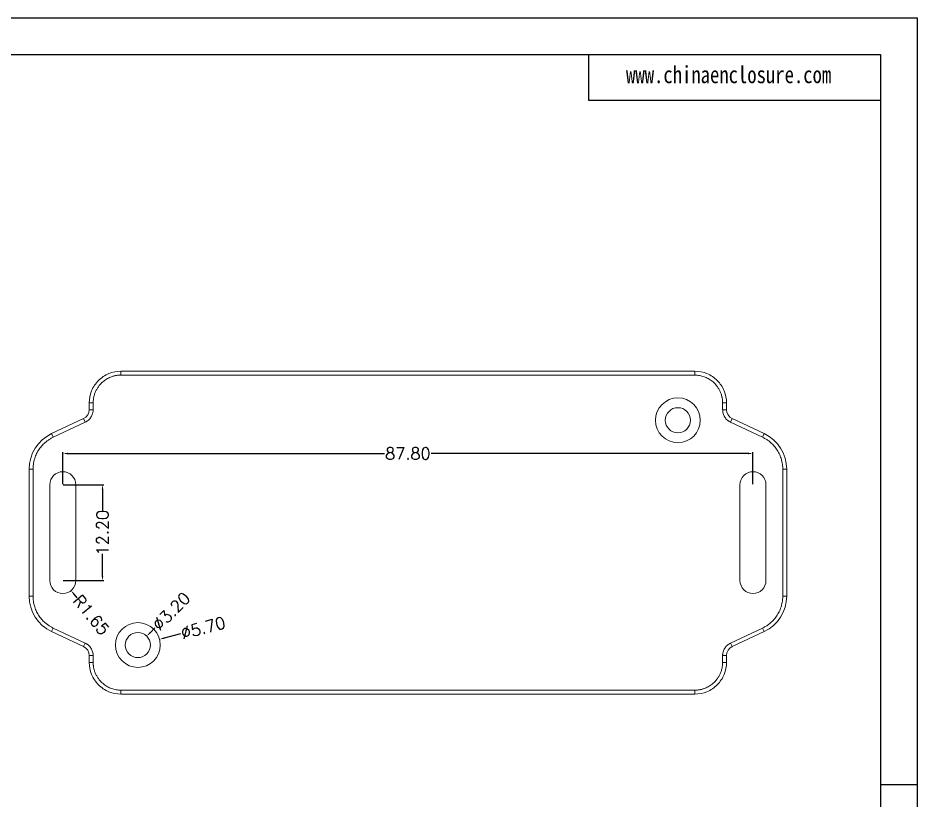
# Model space of a CAD drawing. Header units: inches. Extents: x -870 to -275, y 557 to 752.
# Drawn here: x -708.3 to -593.9, y 652.3 to 751.8 of the extents above; entities that cross this region are included whole.
import ezdxf

# ---------------------------------------------------------------- set-up
doc = ezdxf.new("R2010")
doc.units = ezdxf.units.IN
doc.header["$LTSCALE"] = 0.2
doc.layers.add('文字', color=81, linetype='Continuous')
doc.styles.get("Standard").update_dxf_attribs({"font": 'txt', "bigfont": 'gbcbig.shx'})
doc.styles.add('宋体', font='', dxfattribs={"width": 0.8, "height": 3.5})
doc.styles.get('宋体').set_extended_font_data('SimSun')
doc.dimstyles.new('2', dxfattribs={"dimtxt": 1.5, "dimasz": 0.6, "dimexe": 0.18, "dimexo": 0.0625, "dimgap": 0.09, "dimtad": 0, "dimzin": 0, "dimdsep": 46, "dimtxsty": 'Standard', "dimcen": 0, "dimclrd": 3, "dimclre": 3, "dimadec": 0, "dimazin": 2, "dimtfac": 1, "dimtofl": 0, "dimtmove": 0, "dimatfit": 3, "dimfxl": 1, "dimtolj": 1, "dimtzin": 0, "dimarcsym": 0})

# ---------------------------------------------------------------- blocks, each defined once
blk = doc.blocks.new('*D42')
at = {"color": 3, "lineweight": -2}
blk.add_line((-690.91, 674.21), (-691.52, 673.59), dxfattribs=at)
at = {"color": 3}
blk.add_solid([(-691.59, 673.66), (-691.45, 673.52), (-691.94, 673.17)], dxfattribs=at)
at = {"layer": 'Defpoints', "color": 0}
for p in [(-691.94, 673.17), (-694.2, 670.9)]:
    blk.add_point(p, dxfattribs=at)
at = {"color": 0, "insert": (-688.82, 676.32), "char_height": 1.5, "attachment_point": 5, "rotation": 45.2091}
blk.add_mtext('\\A1;∅3.20', dxfattribs=at)
blk = doc.blocks.new('*D43')
at = {"color": 3, "lineweight": -2}
blk.add_line((-687.64, 673.46), (-689.73, 672.91), dxfattribs=at)
at = {"color": 3}
blk.add_solid([(-689.76, 673.01), (-689.71, 672.81), (-690.31, 672.76)], dxfattribs=at)
at = {"layer": 'Defpoints', "color": 0}
for p in [(-690.31, 672.76), (-695.83, 671.31)]:
    blk.add_point(p, dxfattribs=at)
at = {"color": 0, "insert": (-684.78, 674.22), "char_height": 1.5, "attachment_point": 5, "rotation": 14.7544}
blk.add_mtext('\\A1;∅5.70', dxfattribs=at)
blk = doc.blocks.new('*D44')
at = {"color": 3, "lineweight": -2}
for p, q in [((-702.62, 692.49), (-702.62, 696.58)), ((-614.82, 692.49), (-614.82, 696.58)), ((-702.02, 696.4), (-661.69, 696.4)), ((-615.42, 696.4), (-655.76, 696.4))]:
    blk.add_line(p, q, dxfattribs=at)
at = {"color": 3}
for points in [[(-702.02, 696.5), (-702.02, 696.3), (-702.62, 696.4)], [(-615.42, 696.5), (-615.42, 696.3), (-614.82, 696.4)]]:
    blk.add_solid(points, dxfattribs=at)
at = {"layer": 'Defpoints', "color": 0}
for p in [(-614.82, 696.4), (-702.62, 692.43), (-614.82, 692.43)]:
    blk.add_point(p, dxfattribs=at)
at = {"color": 0, "insert": (-658.72, 696.4), "char_height": 1.5, "attachment_point": 5}
blk.add_mtext('\\A1;87.80', dxfattribs=at)
blk = doc.blocks.new('*D45')
at = {"color": 3, "lineweight": -2}
for p, q in [((-702.56, 692.43), (-697.39, 692.43)), ((-697.57, 691.83), (-697.57, 689.05)), ((-697.57, 680.83), (-697.57, 683.62)), ((-702.56, 680.23), (-697.39, 680.23))]:
    blk.add_line(p, q, dxfattribs=at)
at = {"color": 3}
for points in [[(-697.67, 691.83), (-697.47, 691.83), (-697.57, 692.43)], [(-697.67, 680.83), (-697.47, 680.83), (-697.57, 680.23)]]:
    blk.add_solid(points, dxfattribs=at)
at = {"layer": 'Defpoints', "color": 0}
for p in [(-702.62, 692.43), (-697.57, 692.43), (-702.62, 680.23)]:
    blk.add_point(p, dxfattribs=at)
at = {"color": 0, "insert": (-697.57, 686.33), "char_height": 1.5, "attachment_point": 5, "rotation": 90}
blk.add_mtext('\\A1;12.20', dxfattribs=at)
blk = doc.blocks.new('*D46')
at = {"color": 3, "lineweight": -2}
blk.add_line((-700.81, 678.03), (-701.19, 678.5), dxfattribs=at)
at = {"color": 3}
blk.add_solid([(-701.11, 678.56), (-701.27, 678.43), (-701.57, 678.96)], dxfattribs=at)
at = {"layer": 'Defpoints', "color": 0}
for p in [(-702.62, 680.23), (-701.57, 678.96)]:
    blk.add_point(p, dxfattribs=at)
at = {"color": 0, "insert": (-699, 675.84), "char_height": 1.5, "attachment_point": 5, "rotation": 309.4998}
blk.add_mtext('\\A1;R1.65', dxfattribs=at)

msp = doc.modelspace()

# ---------------------------------------------------------------- linework, layer by layer
for p, q in [((-869.854, 751.81), (-593.949, 751.81)), ((-593.949, 751.81), (-593.949, 556.726)), ((-860.564, 747.165), (-598.594, 747.165)), ((-635.752, 747.165), (-635.752, 741.359)), ((-598.594, 747.165), (-598.594, 561.371)), ((-635.752, 741.359), (-598.594, 741.359)), ((-593.949, 654.268), (-598.594, 654.268))]:
    msp.add_line(p, q)
at = {"color": 7, "linetype": 'Continuous', "lineweight": 15}
for p, q in [((-622.218, 706.873), (-695.223, 706.873)), ((-695.223, 706.373), (-695.223, 706.873)), ((-622.218, 706.373), (-622.218, 706.873)), ((-622.218, 706.373), (-695.223, 706.373)), ((-699.262, 702.834), (-699.262, 701.975)), ((-698.762, 702.834), (-699.262, 702.834)), ((-698.762, 702.834), (-698.762, 701.975)), ((-618.679, 701.975), (-618.679, 702.834)), ((-618.679, 702.834), (-618.179, 702.834)), ((-618.179, 702.834), (-618.179, 701.975)), ((-698.762, 701.975), (-699.262, 701.975)), ((-618.679, 701.975), (-618.179, 701.975)), ((-699.984, 700.836), (-704.046, 698.925)), ((-699.772, 700.384), (-703.833, 698.473)), ((-699.772, 700.384), (-699.984, 700.836)), ((-617.669, 700.384), (-617.456, 700.836)), ((-613.608, 698.473), (-617.669, 700.384)), ((-613.395, 698.925), (-617.456, 700.836)), ((-703.833, 698.473), (-704.046, 698.925)), ((-613.608, 698.473), (-613.395, 698.925)), ((-706.912, 694.409), (-706.912, 678.255)), ((-706.412, 694.409), (-706.912, 694.409)), ((-706.412, 694.409), (-706.412, 678.255)), ((-611.029, 678.255), (-611.029, 694.409)), ((-611.029, 694.409), (-610.529, 694.409)), ((-610.529, 678.255), (-610.529, 694.409)), ((-704.27, 680.232), (-704.27, 692.432)), ((-700.97, 692.432), (-700.97, 680.232)), ((-616.47, 680.232), (-616.47, 692.432)), ((-613.17, 692.432), (-613.17, 680.232)), ((-706.912, 678.255), (-706.412, 678.255)), ((-611.029, 678.255), (-610.529, 678.255)), ((-703.833, 674.191), (-704.046, 673.739)), ((-704.046, 673.739), (-699.984, 671.828)), ((-703.833, 674.191), (-699.772, 672.28)), ((-617.669, 672.28), (-613.608, 674.191)), ((-617.456, 671.828), (-613.395, 673.739)), ((-613.608, 674.191), (-613.395, 673.739)), ((-699.772, 672.28), (-699.984, 671.828)), ((-617.669, 672.28), (-617.456, 671.828)), ((-699.262, 669.83), (-699.262, 670.689)), ((-698.762, 670.689), (-699.262, 670.689)), ((-698.762, 670.689), (-698.762, 669.83)), ((-618.679, 669.83), (-618.679, 670.689)), ((-618.679, 670.689), (-618.179, 670.689)), ((-618.179, 669.83), (-618.179, 670.689)), ((-698.762, 669.83), (-699.262, 669.83)), ((-618.679, 669.83), (-618.179, 669.83)), ((-695.223, 666.291), (-622.218, 666.291)), ((-695.223, 666.291), (-695.223, 665.791)), ((-695.223, 665.791), (-622.218, 665.791)), ((-622.218, 666.291), (-622.218, 665.791))]:
    msp.add_line(p, q, dxfattribs=at)
for centre, radius in [((-624.37, 700.632), 2.85), ((-624.37, 700.632), 1.6), ((-693.07, 672.032), 2.85), ((-693.07, 672.032), 1.6)]:
    msp.add_circle(centre, radius, dxfattribs=at)
for centre, radius, start, end in [((-700.52, 701.975), 1.259, 295.2, 0), ((-616.92, 701.975), 1.259, 180, 244.8), ((-701.92, 694.409), 4.991, 115.2, 180), ((-615.52, 694.409), 4.991, 0, 64.8), ((-702.62, 692.432), 1.65, 0, 180), ((-614.82, 692.432), 1.65, 0, 180), ((-702.62, 680.232), 1.65, 180, 0), ((-614.82, 680.232), 1.65, 180, 0), ((-701.92, 678.255), 4.991, 180, 244.8), ((-615.52, 678.255), 4.991, 295.2, 0), ((-700.52, 670.689), 1.259, 360, 64.8), ((-616.92, 670.689), 1.259, 115.2, 180)]:
    msp.add_arc(centre, radius, start, end, dxfattribs=at)
for points, knots in [([(-695.223, 706.873), (-695.751, 706.873), (-696.279, 706.768), (-697.256, 706.364), (-697.704, 706.065), (-698.452, 705.318), (-698.752, 704.87), (-699.156, 703.892), (-699.262, 703.363), (-699.262, 702.834)], [0, 0, 0, 0, 0.25, 0.25, 0.5, 0.5, 0.75, 0.75, 1, 1, 1, 1]), ([(-618.179, 702.834), (-618.179, 703.363), (-618.284, 703.892), (-618.689, 704.87), (-618.989, 705.318), (-619.737, 706.065), (-620.185, 706.364), (-621.161, 706.768), (-621.69, 706.873), (-622.218, 706.873)], [0, 0, 0, 0, 0.25, 0.25, 0.5, 0.5, 0.75, 0.75, 1, 1, 1, 1]), ([(-695.223, 706.373), (-695.28, 706.373), (-695.395, 706.371), (-695.567, 706.358), (-695.738, 706.337), (-695.907, 706.308), (-696.075, 706.271), (-696.242, 706.225), (-696.535, 706.129), (-696.942, 705.947), (-697.458, 705.603), (-697.862, 705.214), (-698.163, 704.818), (-698.372, 704.467), (-698.543, 704.084), (-698.668, 703.676), (-698.748, 703.256), (-698.757, 702.975), (-698.762, 702.834)], [0, 0, 0, 0, 0.0311659, 0.0621665, 0.0930752, 0.123966, 0.1549131, 0.1859904, 0.2172706, 0.3213108, 0.4257203, 0.5506588, 0.6221694, 0.6937233, 0.7704484, 0.8483624, 0.9238358, 1, 1, 1, 1]), ([(-618.679, 702.834), (-618.68, 702.891), (-618.682, 703.004), (-618.694, 703.173), (-618.714, 703.34), (-618.742, 703.506), (-618.797, 703.756), (-618.898, 704.084), (-619.069, 704.467), (-619.278, 704.818), (-619.578, 705.214), (-619.983, 705.603), (-620.498, 705.947), (-620.945, 706.147), (-621.322, 706.263), (-621.617, 706.326), (-621.916, 706.366), (-622.117, 706.371), (-622.218, 706.373)], [0, 0, 0, 0, 0.0306026, 0.0610047, 0.091276, 0.121487, 0.1517085, 0.2295234, 0.3063424, 0.3778005, 0.4494021, 0.5743364, 0.6786477, 0.782779, 0.8373343, 0.8914585, 0.9455481, 1, 1, 1, 1]), ([(-698.762, 701.975), (-698.762, 701.935), (-698.764, 701.854), (-698.777, 701.733), (-698.798, 701.613), (-698.838, 701.452), (-698.91, 701.254), (-699.03, 701.03), (-699.181, 700.825), (-699.359, 700.648), (-699.555, 700.496), (-699.699, 700.422), (-699.772, 700.384)], [0, 0, 0, 0, 0.0613514, 0.1224418, 0.1835663, 0.2450197, 0.372414, 0.5000722, 0.6274663, 0.7551245, 0.8774942, 1, 1, 1, 1]), ([(-617.669, 700.384), (-617.706, 700.402), (-617.779, 700.438), (-617.882, 700.501), (-617.982, 700.571), (-618.111, 700.676), (-618.259, 700.825), (-618.41, 701.03), (-618.531, 701.254), (-618.616, 701.49), (-618.67, 701.732), (-618.676, 701.894), (-618.679, 701.975)], [0, 0, 0, 0, 0.0613514, 0.1224418, 0.1835663, 0.2450197, 0.372414, 0.5000722, 0.6274663, 0.7551245, 0.8774942, 1, 1, 1, 1]), ([(-703.833, 698.473), (-703.895, 698.443), (-704.019, 698.382), (-704.2, 698.281), (-704.376, 698.172), (-704.547, 698.055), (-704.712, 697.929), (-704.985, 697.703), (-705.339, 697.346), (-705.725, 696.824), (-706.034, 696.252), (-706.229, 695.715), (-706.341, 695.235), (-706.401, 694.824), (-706.408, 694.548), (-706.412, 694.409)], [0, 0, 0, 0, 0.04096673, 0.08176454, 0.12248059, 0.1632026, 0.2040182, 0.24501447, 0.37247157, 0.50003206, 0.62748913, 0.75504958, 0.83679307, 0.91820918, 1, 1, 1, 1]), ([(-611.029, 694.409), (-611.03, 694.479), (-611.032, 694.617), (-611.047, 694.824), (-611.07, 695.029), (-611.104, 695.234), (-611.147, 695.437), (-611.236, 695.779), (-611.407, 696.252), (-611.715, 696.824), (-612.101, 697.346), (-612.505, 697.752), (-612.891, 698.058), (-613.238, 698.287), (-613.484, 698.411), (-613.608, 698.473)], [0, 0, 0, 0, 0.0409667, 0.0817645, 0.1224806, 0.1632026, 0.2040182, 0.2450145, 0.3724716, 0.5000321, 0.6274891, 0.7550496, 0.8367931, 0.9182092, 1, 1, 1, 1]), ([(-706.412, 678.255), (-706.411, 678.186), (-706.409, 678.047), (-706.394, 677.841), (-706.37, 677.635), (-706.337, 677.431), (-706.294, 677.228), (-706.205, 676.885), (-706.034, 676.412), (-705.726, 675.84), (-705.339, 675.318), (-704.936, 674.912), (-704.55, 674.607), (-704.203, 674.378), (-703.956, 674.254), (-703.833, 674.191)], [0, 0, 0, 0, 0.0409667, 0.0817645, 0.1224806, 0.1632026, 0.2040182, 0.2450145, 0.3724716, 0.5000321, 0.6274891, 0.7550496, 0.8367931, 0.9182092, 1, 1, 1, 1]), ([(-613.608, 674.191), (-613.546, 674.222), (-613.421, 674.282), (-613.241, 674.384), (-613.065, 674.493), (-612.894, 674.61), (-612.729, 674.735), (-612.456, 674.962), (-612.102, 675.318), (-611.716, 675.84), (-611.407, 676.412), (-611.212, 676.95), (-611.1, 677.429), (-611.04, 677.84), (-611.033, 678.117), (-611.029, 678.255)], [0, 0, 0, 0, 0.04096673, 0.08176454, 0.12248059, 0.1632026, 0.2040182, 0.24501447, 0.37247157, 0.50003206, 0.62748913, 0.75504958, 0.83679307, 0.91820918, 1, 1, 1, 1]), ([(-699.772, 672.28), (-699.735, 672.262), (-699.662, 672.226), (-699.558, 672.163), (-699.459, 672.093), (-699.33, 671.988), (-699.182, 671.839), (-699.03, 671.635), (-698.91, 671.411), (-698.824, 671.175), (-698.771, 670.933), (-698.765, 670.77), (-698.762, 670.689)], [0, 0, 0, 0, 0.0613514, 0.1224418, 0.1835663, 0.2450197, 0.372414, 0.5000722, 0.6274663, 0.7551245, 0.8774942, 1, 1, 1, 1]), ([(-618.679, 670.689), (-618.678, 670.73), (-618.677, 670.811), (-618.664, 670.932), (-618.643, 671.052), (-618.603, 671.213), (-618.531, 671.411), (-618.411, 671.634), (-618.259, 671.839), (-618.082, 672.017), (-617.886, 672.168), (-617.741, 672.243), (-617.669, 672.28)], [0, 0, 0, 0, 0.0613514, 0.1224418, 0.1835663, 0.2450197, 0.372414, 0.5000722, 0.6274663, 0.7551245, 0.8774942, 1, 1, 1, 1]), ([(-699.262, 669.83), (-699.262, 669.302), (-699.156, 668.772), (-698.752, 667.795), (-698.452, 667.347), (-697.704, 666.599), (-697.256, 666.3), (-696.279, 665.896), (-695.751, 665.791), (-695.223, 665.791)], [0, 0, 0, 0, 0.25, 0.25, 0.5, 0.5, 0.75, 0.75, 1, 1, 1, 1]), ([(-698.762, 669.83), (-698.761, 669.773), (-698.759, 669.66), (-698.747, 669.492), (-698.727, 669.325), (-698.699, 669.159), (-698.644, 668.909), (-698.543, 668.581), (-698.372, 668.197), (-698.163, 667.847), (-697.862, 667.451), (-697.458, 667.062), (-696.942, 666.718), (-696.496, 666.518), (-696.119, 666.402), (-695.824, 666.338), (-695.525, 666.298), (-695.323, 666.293), (-695.223, 666.291)], [0, 0, 0, 0, 0.0306026, 0.0610047, 0.091276, 0.121487, 0.1517085, 0.2295234, 0.3063424, 0.3778005, 0.4494021, 0.5743364, 0.6786477, 0.782779, 0.8373343, 0.8914585, 0.9455481, 1, 1, 1, 1]), ([(-622.218, 666.291), (-622.161, 666.292), (-622.045, 666.293), (-621.873, 666.306), (-621.703, 666.327), (-621.533, 666.356), (-621.365, 666.394), (-621.199, 666.439), (-620.906, 666.535), (-620.499, 666.718), (-619.983, 667.061), (-619.579, 667.451), (-619.278, 667.847), (-619.069, 668.197), (-618.898, 668.581), (-618.773, 668.989), (-618.693, 669.408), (-618.684, 669.689), (-618.679, 669.83)], [0, 0, 0, 0, 0.0311659, 0.0621665, 0.0930752, 0.123966, 0.1549131, 0.1859904, 0.2172706, 0.3213108, 0.4257203, 0.5506588, 0.6221694, 0.6937233, 0.7704484, 0.8483624, 0.9238358, 1, 1, 1, 1]), ([(-622.218, 665.791), (-621.69, 665.791), (-621.161, 665.896), (-620.185, 666.3), (-619.737, 666.599), (-618.989, 667.347), (-618.689, 667.795), (-618.284, 668.772), (-618.179, 669.302), (-618.179, 669.83)], [0, 0, 0, 0, 0.25, 0.25, 0.5, 0.5, 0.75, 0.75, 1, 1, 1, 1])]:
    msp.add_open_spline(points, degree=3, knots=knots, dxfattribs=at)

# ---------------------------------------------------------------- texts
at = {"layer": '文字', "color": 0, "insert": (-630.965, 745.695), "char_height": 2.17999, "width": 38.30032, "attachment_point": 1, "style": '宋体'}
msp.add_mtext('www.chinaenclosure.com', dxfattribs=at)

# ---------------------------------------------------------------- dimensions: what is measured, and where the dimension line sits
dim = msp.add_linear_dim(base=(-614.82, 696.396), p1=(-702.62, 692.432), p2=(-614.82, 692.432), dimstyle='2')
dim.commit()
dim.dimension.update_dxf_attribs({"geometry": '*D44', "text_midpoint": (-658.72, 696.396)})
dim = msp.add_linear_dim(base=(-697.566, 692.432), p1=(-702.62, 680.232), p2=(-702.62, 692.432), angle=90, dimstyle='2')
dim.commit()
dim.dimension.update_dxf_attribs({"geometry": '*D45', "text_midpoint": (-697.566, 686.332)})
dim = msp.add_radius_dim(center=(-702.62, 680.232), mpoint=(-701.571, 678.959), dimstyle='2')
dim.commit()
dim.dimension.update_dxf_attribs({"geometry": '*D46', "text_midpoint": (-699.001, 675.842)})
for p1, p2, picture, middle in [((-694.198, 670.897), (-691.943, 673.168), '*D42', (-688.817, 676.316)), ((-695.826, 671.306), (-690.314, 672.758), '*D43', (-684.775, 674.217))]:
    dim = msp.add_diameter_dim_2p(p1=p1, p2=p2, dimstyle='2')
    dim.commit()
    dim.dimension.update_dxf_attribs({"geometry": picture, "text_midpoint": middle, "dimtype": 163})

doc.saveas('drawing.dxf')
